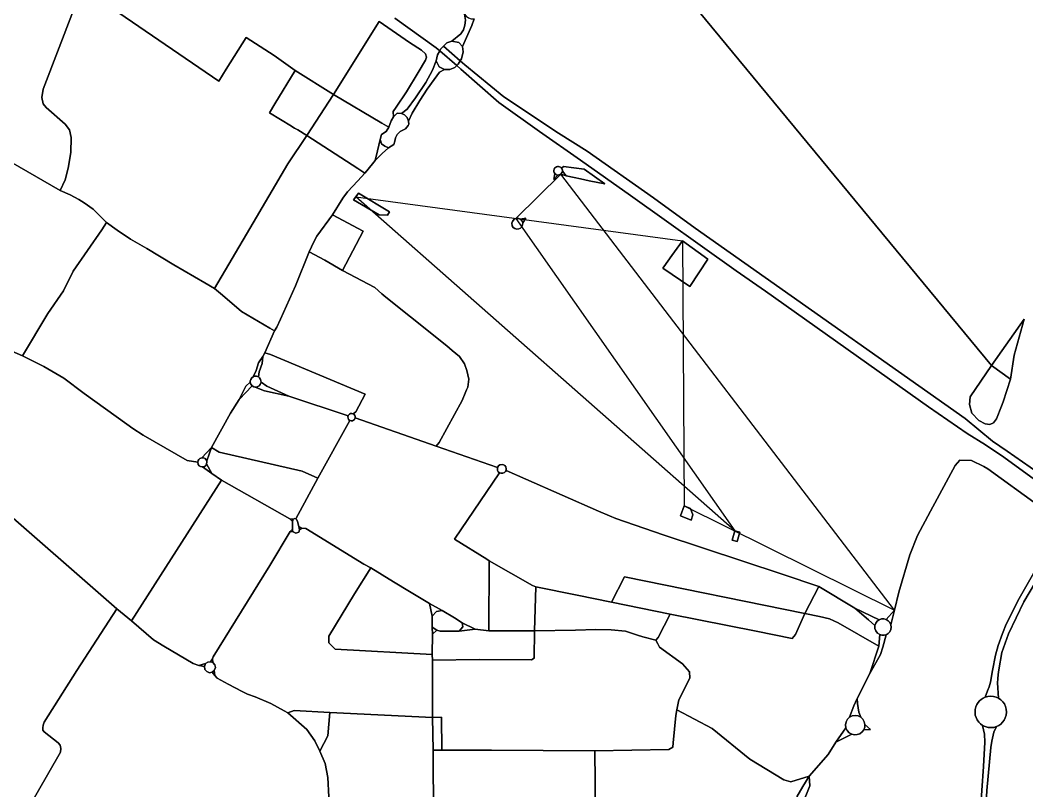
# Model space of a CAD drawing. Header units: millimetres. Extents: x -5124 to 18012, y -6362 to 5362.
# Drawn here: x 285 to 1804, y -2417 to -1255 of the extents above; entities that cross this region are included whole.
import ezdxf

# ---------------------------------------------------------------- set-up
doc = ezdxf.new("R2010")
doc.units = ezdxf.units.MM
doc.layers.add('brokenLine', color=1, linetype='Continuous')

msp = doc.modelspace()

# ---------------------------------------------------------------- linework, layer by layer
at = {"layer": 'brokenLine', "color": 1}
for points in [[(1103.2, -992.5), (1750.4, -1775.4), (1718, -1822.9), (1717.3, -1834.6), (1720.8, -1847.6), (1731.3, -1858.8), (1740.7, -1863.4), (1747.7, -1864.5), (1753.4, -1862.3), (1758, -1856.1), (1765.5, -1837), (1767.7, -1830.4), (1779.2, -1796), (1784.7, -1759.9), (1791.8, -1733), (1799.4, -1705.9), (1750.4, -1775.4), (1103.2, -992.5)], [(346.2, -1187.9), (347.8, -1190.2), (366, -1219.5), (366.7, -1227.7), (367.4, -1232.2), (365.7, -1239.6), (319.8, -1358.9), (317.7, -1371.3), (319.8, -1380.9), (324.6, -1386.4), (353.3, -1411.8), (359.5, -1420), (362.2, -1431.7), (361.5, -1454.4), (357.7, -1478.2), (352.9, -1495.8), (345.7, -1511.9), (208.4, -1432.6)], [(850.4, -1251.6), (912.7, -1296.5), (918.1, -1301.1), (914.7, -1306.9), (912.7, -1316.2), (907.4, -1330.1), (896.9, -1348.7), (881.7, -1372.1), (868.9, -1388.8), (860.3, -1395.7), (854, -1395.2), (848.2, -1400.5), (847.9, -1392.6), (852.2, -1386.2), (867.8, -1362.9), (885.4, -1333.5), (896.6, -1315.3), (898, -1310.5), (896.6, -1305.7), (890.5, -1300.2), (872.3, -1288.6), (826.5, -1256.8), (757.8, -1366.8), (700.1, -1330.5), (668.6, -1308.2), (626.2, -1281), (596.2, -1328.9), (584.9, -1346.9), (373.8, -1201.9)], [(373.8, -1201.9), (584.9, -1346.9), (596.2, -1328.9), (626.2, -1281), (668.6, -1308.2), (700.1, -1330.5), (669.5, -1380.9), (661.3, -1394.3), (661.3, -1394.3)], [(661.3, -1394.3), (694.6, -1414.7), (696.7, -1416), (699.1, -1417.5), (704, -1420.4), (717.6, -1428.8), (689, -1471.3), (631.8, -1569.1), (578.4, -1659.4), (563.8, -1651), (517, -1623.7), (476.3, -1599.3), (451.8, -1585), (431.5, -1571.7), (415.5, -1559.7), (395.3, -1539.6), (381.7, -1530.1), (373.7, -1525.1), (360.7, -1518.4), (345.7, -1511.9), (352.9, -1495.8), (357.7, -1478.2), (361.5, -1454.4), (362.2, -1431.7), (359.5, -1420), (353.3, -1411.8), (324.6, -1386.4), (319.8, -1380.9), (317.7, -1371.3), (319.8, -1358.9), (365.7, -1239.6)], [(826.5, -1256.8), (872.3, -1288.6), (890.5, -1300.2), (896.6, -1305.7), (898, -1310.5), (896.6, -1315.3), (885.4, -1333.5), (867.8, -1362.9), (852.2, -1386.2), (847.9, -1392.6), (848.2, -1400.5), (845, -1406.7), (841.2, -1416.1), (830.8, -1410), (757.8, -1366.8), (826.5, -1256.8), (826.5, -1256.8)], [(918.1, -1301.1), (912.7, -1296.5), (850.4, -1251.6)], [(955.4, -1245.7), (956.8, -1254.9), (956, -1262.1), (953.9, -1269.3), (949.9, -1275.4), (936.4, -1286.7), (928.7, -1289), (924, -1293.8), (919.8, -1298.1), (918.1, -1301.1), (918.1, -1301.1)], [(955.4, -1245.7), (958, -1249), (961.5, -1251.4), (965.6, -1252.6), (969.8, -1252.6), (966.7, -1262.6), (952.2, -1294.6), (946.9, -1288.6), (936.4, -1286.7), (949.9, -1275.4), (953.9, -1269.3), (956, -1262.1), (956.8, -1254.9), (955.4, -1245.7), (955.4, -1245.7)], [(1855, -1960.9), (1773.8, -1904.8), (1751.9, -1889.7), (1710.8, -1855.5), (1378.1, -1621.1), (1303.5, -1568.4), (1240.5, -1522.8), (1140.3, -1452.4), (1097.3, -1425), (1014.9, -1370.6), (955.8, -1322), (948.9, -1315.9), (950.7, -1313), (953.5, -1302.6), (952.2, -1294.6), (966.7, -1262.6), (969.8, -1252.6)], [(936.4, -1286.7), (946.9, -1288.6), (952.2, -1294.6), (953.5, -1302.6), (950.7, -1313), (948.9, -1315.9), (924, -1293.8), (928.7, -1289), (936.4, -1286.7), (936.4, -1286.7)], [(943.7, -1323.1), (940.7, -1326.2), (933.3, -1329.1), (925.1, -1329.2), (917.4, -1325), (912.7, -1316.2), (914.7, -1306.9), (918.1, -1301.1), (943.7, -1323.1), (943.7, -1323.1)], [(924, -1293.8), (948.9, -1315.9), (945.7, -1321.1), (943.7, -1323.1), (918.1, -1301.1), (919.8, -1298.1), (924, -1293.8), (924, -1293.8)], [(860.3, -1395.7), (868.9, -1388.8), (881.7, -1372.1), (896.9, -1348.7), (907.4, -1330.1), (912.7, -1316.2), (917.4, -1325), (925.1, -1329.2), (917.6, -1333.2), (909.6, -1344.1), (899.3, -1359.1), (887.9, -1376.1), (876.6, -1394.9), (871, -1407), (869.2, -1401.7), (864.8, -1397.8), (860.3, -1395.7), (860.3, -1395.7)], [(943.7, -1323.1), (945.7, -1321.1), (948.9, -1315.9), (955.8, -1322), (1014.9, -1370.6), (1097.3, -1425), (1140.3, -1452.4), (1240.5, -1522.8), (1303.5, -1568.4), (1378.1, -1621.1), (1710.8, -1855.5), (1751.9, -1889.7), (1773.8, -1904.8), (1855, -1960.9)], [(717.6, -1428.8), (704, -1420.4), (699.1, -1417.5), (696.7, -1416), (694.6, -1414.7), (661.3, -1394.3), (669.5, -1380.9), (700.1, -1330.5), (757.8, -1366.8), (717.6, -1428.8), (717.6, -1428.8)], [(1603.9, -2144.5), (1591.3, -2158.6), (1587.9, -2157.8), (1584.4, -2157.9), (1581.1, -2159), (1544, -2141.6), (1489.9, -2108.9), (1434.7, -2090.1), (1375.3, -2070.6), (1255, -2031.1), (1183.5, -2006.3), (1174.1, -2002.1), (1157.8, -1995.1), (1047.7, -1947), (1018.1, -1933.9), (1018.5, -1931.6), (1017.6, -1928.3), (1016.1, -1926.5), (1014.4, -1925.4), (1012.1, -1924.9), (1008.8, -1925.5), (1006.9, -1926.9), (1005.4, -1929.3), (912.6, -1897.1), (917.4, -1891.6), (951.9, -1828.4), (956.5, -1817.2), (958.7, -1812.2), (960.3, -1808.2), (962, -1796), (959, -1783.4), (955.6, -1773.1), (948, -1762.1), (937, -1753.2), (933, -1749.7), (928.6, -1745.9), (874, -1702.2), (836.6, -1672.6), (831, -1667.6), (820.3, -1658), (771.3, -1632.1), (802.7, -1573), (756.3, -1548.6), (771.9, -1523.1), (778.9, -1513.9), (794.4, -1496.9), (805, -1485.4), (808, -1482), (820.9, -1466.3), (831.5, -1456.1), (841, -1447.3), (848.8, -1442.1), (850.2, -1437.1), (851.2, -1432.3), (853.8, -1427.4), (858.3, -1422.6), (866.7, -1418.7), (870.5, -1413.9), (871.4, -1411.5), (871, -1407), (876.6, -1394.9), (887.9, -1376.1), (899.3, -1359.1), (909.6, -1344.1), (917.6, -1333.2), (925.1, -1329.2), (933.3, -1329.1), (940.7, -1326.2), (943.7, -1323.1), (950, -1328.5), (1007.4, -1379), (1068.6, -1422.8), (1130.5, -1465.9), (1205.6, -1519), (1365.4, -1632.8), (1409.4, -1663.6), (1655.4, -1837.9), (1713.7, -1878.4), (1741.2, -1895.4), (1768.8, -1913.9), (1815.4, -1947.6)], [(1815.4, -1947.6), (1768.8, -1913.9), (1741.2, -1895.4), (1713.7, -1878.4), (1655.4, -1837.9), (1409.4, -1663.6), (1365.4, -1632.8), (1205.6, -1519), (1130.5, -1465.9), (1068.6, -1422.8), (1007.4, -1379), (950, -1328.5), (943.7, -1323.1), (943.7, -1323.1)], [(805, -1485.4), (794.5, -1478.6), (717.6, -1428.8), (757.8, -1366.8), (830.8, -1410), (841.2, -1416.1), (837.3, -1422.7), (830.4, -1427.1), (828, -1435), (824.1, -1452.1), (820.9, -1466.3), (808, -1482), (805, -1485.4), (805, -1485.4)], [(841.2, -1416.1), (845, -1406.7), (848.2, -1400.5), (854, -1395.2), (860.3, -1395.7), (864.8, -1397.8), (869.2, -1401.7), (871, -1407), (871.4, -1411.5), (870.5, -1413.9), (866.7, -1418.7), (858.3, -1422.6), (853.8, -1427.4), (851.2, -1432.3), (850.2, -1437.1), (848.8, -1442.1), (841, -1447.3), (835.2, -1445), (830.4, -1441.1), (828, -1435), (830.4, -1427.1), (837.3, -1422.7), (841.2, -1416.1), (841.2, -1416.1)], [(415.5, -1559.7), (408.6, -1571.1), (365.1, -1633.1), (350.4, -1663.2), (327, -1697.3), (288.8, -1761.2), (272.8, -1754), (261.6, -1748.9), (207.9, -1711.7), (180.4, -1690.5), (90.4, -1633), (149.5, -1532.3), (163.4, -1509.2), (176.8, -1486.1), (208.4, -1432.6), (345.7, -1511.9), (360.7, -1518.4), (373.7, -1525.1), (381.7, -1530.1), (395.3, -1539.6), (415.5, -1559.7), (415.5, -1559.7)], [(756.3, -1548.6), (732.5, -1580.8), (728.1, -1588.9), (721, -1604.3), (700.7, -1655.5), (677.9, -1705.5), (672.4, -1717.6), (668.8, -1723.3), (661.8, -1719.2), (619.1, -1694.2), (590.5, -1669.6), (578.4, -1659.4), (631.8, -1569.1), (689, -1471.3), (717.6, -1428.8), (794.5, -1478.6), (805, -1485.4), (794.4, -1496.9), (778.9, -1513.9), (771.9, -1523.1), (756.3, -1548.6), (756.3, -1548.6)], [(841, -1447.3), (831.5, -1456.1), (820.9, -1466.3), (824.1, -1452.1), (828, -1435), (830.4, -1441.1), (835.2, -1445), (841, -1447.3), (841, -1447.3)], [(1819.9, -1985.8), (1745, -1931.7), (1738.7, -1927.7), (1719.9, -1918.8), (1702.4, -1918.3), (1695.7, -1926.6), (1658.5, -1995.4), (1638.9, -2031.8), (1627.3, -2061.1), (1610.7, -2117.5), (1603.9, -2144.5), (1100.7, -1487), (1108.9, -1489.4), (1120.7, -1492), (1130.2, -1494.3), (1143.3, -1497.1), (1156.3, -1499.8), (1167.3, -1501.7), (1136, -1479.7), (1104.9, -1475.3), (1101.7, -1477.8), (1100.4, -1476.7), (1098.9, -1475.9), (1097.3, -1475.5), (1095.6, -1475.6), (1094, -1476.1), (1092.5, -1477), (1091.4, -1478.2), (1090.6, -1479.7), (1090.2, -1481.4), (1090.3, -1483.1), (1090.8, -1484.7), (1091.8, -1486.1), (1090.4, -1495.2), (1096, -1488.4), (1097.7, -1488.3), (1099.3, -1487.8), (1100.7, -1487), (1032.9, -1553.9), (1030.4, -1555.1), (1027.7, -1558.4), (1027, -1561.1), (1027.5, -1564.9), (1029, -1567.3), (1031.6, -1569.2), (1034.4, -1570), (1037.3, -1569.7), (1039.9, -1568.5), (1042, -1566.4), (1043.1, -1563.7), (1043.2, -1560.5), (1047.8, -1553.2), (1039.8, -1555), (1037.2, -1553.8), (1032.9, -1553.9), (1363.1, -2024.8), (1359.3, -2038.8), (1366.8, -2041.2), (1370.7, -2027.1), (1363.1, -2024.8), (791.3, -1521.1), (787.8, -1525.9), (826.7, -1548.2), (839.2, -1548.7), (842.1, -1543.9), (795.6, -1515.6), (791.3, -1521.1), (1284.3, -1587.6), (1268.1, -1609.6), (1256.3, -1626.9), (1254.8, -1629), (1295.2, -1656.6), (1322.4, -1615.4), (1284.3, -1587.6), (1286.7, -1987.5), (1281.2, -2002.5), (1297.2, -2008.8), (1299.8, -2000.8), (1296.3, -1991.5), (1286.7, -1987.5), (1603.9, -2144.5)], [(1096, -1488.4), (1094.4, -1488), (1093, -1487.2), (1091.8, -1486.1), (1090.8, -1484.7), (1090.3, -1483.1), (1090.2, -1481.4), (1090.6, -1479.7), (1091.4, -1478.2), (1092.5, -1477), (1094, -1476.1), (1095.6, -1475.6), (1097.3, -1475.5), (1098.9, -1475.9), (1100.4, -1476.7), (1101.7, -1477.8), (1102.6, -1479.3), (1103.1, -1480.9), (1103.1, -1482.6), (1102.7, -1484.2), (1101.9, -1485.7), (1100.7, -1487), (1099.3, -1487.8), (1097.7, -1488.3), (1096, -1488.4), (1096, -1488.4)], [(1090.4, -1495.2), (1091.8, -1486.1), (1093, -1487.2), (1094.4, -1488), (1096, -1488.4), (1090.4, -1495.2), (1090.4, -1495.2)], [(1103.1, -1482.6), (1108.9, -1489.4), (1100.7, -1487), (1101.9, -1485.7), (1102.7, -1484.2), (1103.1, -1482.6), (1103.1, -1482.6)], [(1103.1, -1482.6), (1103.1, -1480.9), (1102.6, -1479.3), (1101.7, -1477.8), (1104.9, -1475.3), (1136, -1479.7), (1167.3, -1501.7), (1156.3, -1499.8), (1143.3, -1497.1), (1130.2, -1494.3), (1120.7, -1492), (1108.9, -1489.4), (1103.1, -1482.6), (1103.1, -1482.6)], [(791.3, -1521.1), (795.6, -1515.6), (842.1, -1543.9), (839.2, -1548.7), (826.7, -1548.2), (787.8, -1525.9), (791.3, -1521.1), (791.3, -1521.1)], [(771.3, -1632.1), (744.9, -1617), (721, -1604.3), (728.1, -1588.9), (732.5, -1580.8), (756.3, -1548.6), (802.7, -1573), (771.3, -1632.1), (771.3, -1632.1)], [(559.4, -1914.8), (556.2, -1915.8), (554.5, -1917.5), (553.6, -1919), (553, -1921.4), (537.2, -1919.1), (520.6, -1909.1), (470.9, -1880.5), (455.1, -1870.8), (445.9, -1864), (381.8, -1817.6), (351.3, -1794.6), (320.8, -1777.1), (288.8, -1761.2), (327, -1697.3), (350.4, -1663.2), (365.1, -1633.1), (408.6, -1571.1), (415.5, -1559.7), (431.5, -1571.7), (451.8, -1585), (476.3, -1599.3), (517, -1623.7), (563.8, -1651), (578.4, -1659.4), (590.5, -1669.6), (619.1, -1694.2), (661.8, -1719.2), (668.8, -1723.3), (654.1, -1756.3), (651.4, -1762.2), (644.5, -1771.8), (641.1, -1783.3), (636.9, -1792.5), (634.5, -1794.2), (633, -1796.5), (632.2, -1799.2), (632.3, -1800.9), (625.6, -1806.6), (615.6, -1827), (602.6, -1847.7), (573.6, -1899.2), (559.4, -1914.8), (559.4, -1914.8)], [(1032.9, -1553.9), (1037.2, -1553.8), (1039.8, -1555), (1042.3, -1557.8), (1043.2, -1560.5), (1043.1, -1563.7), (1042, -1566.4), (1039.9, -1568.5), (1037.3, -1569.7), (1034.4, -1570), (1031.6, -1569.2), (1029, -1567.3), (1027.5, -1564.9), (1027, -1561.1), (1027.7, -1558.4), (1030.4, -1555.1), (1032.9, -1553.9), (1032.9, -1553.9)], [(1039.8, -1555), (1047.8, -1553.2), (1043.2, -1560.5), (1042.3, -1557.8), (1039.8, -1555), (1039.8, -1555)], [(1284.3, -1587.6), (1322.4, -1615.4), (1295.2, -1656.6), (1254.8, -1629), (1256.3, -1626.9), (1268.1, -1609.6), (1284.3, -1587.6), (1284.3, -1587.6)], [(912.6, -1897.1), (790.4, -1854.5), (790.4, -1852.6), (790, -1851.2), (788.9, -1849.6), (787.5, -1848.6), (791.6, -1845.3), (805.8, -1818.9), (662.7, -1759.1), (654.1, -1756.3), (668.8, -1723.3), (672.4, -1717.6), (677.9, -1705.5), (700.7, -1655.5), (721, -1604.3), (744.9, -1617), (771.3, -1632.1), (820.3, -1658), (831, -1667.6), (836.6, -1672.6), (874, -1702.2), (928.6, -1745.9), (933, -1749.7), (937, -1753.2), (948, -1762.1), (955.6, -1773.1), (959, -1783.4), (962, -1796), (960.3, -1808.2), (958.7, -1812.2), (956.5, -1817.2), (951.9, -1828.4), (917.4, -1891.6), (912.6, -1897.1), (912.6, -1897.1)], [(1779.2, -1796), (1750.4, -1775.4), (1799.4, -1705.9), (1791.8, -1733), (1784.7, -1759.9), (1779.2, -1796), (1779.2, -1796)], [(272.8, -1754), (288.8, -1761.2), (320.8, -1777.1), (351.3, -1794.6), (381.8, -1817.6), (445.9, -1864), (455.1, -1870.8), (470.9, -1880.5), (520.6, -1909.1), (537.2, -1919.1), (553, -1921.4), (553.7, -1924.7), (555.3, -1926.9), (557.4, -1928.1), (560.2, -1928.6), (560.2, -1928.6)], [(648.6, -1800.8), (648, -1796.7), (646.4, -1794.3), (644.6, -1792.8), (645.7, -1785), (650.2, -1772.4), (651.4, -1762.2), (654.1, -1756.3), (662.7, -1759.1), (805.8, -1818.9), (791.6, -1845.3), (787.5, -1848.6), (785.7, -1848.1), (783.7, -1848.2), (781.9, -1849), (780.6, -1850.3), (780, -1851.3), (690.7, -1821.9), (657.5, -1806.7), (648.6, -1800.8), (648.6, -1800.8)], [(644.6, -1792.8), (641.9, -1791.8), (639.1, -1791.8), (636.9, -1792.5), (641.1, -1783.3), (644.5, -1771.8), (651.4, -1762.2), (650.2, -1772.4), (645.7, -1785), (644.6, -1792.8), (644.6, -1792.8)], [(1779.2, -1796), (1767.7, -1830.4), (1765.5, -1837), (1758, -1856.1), (1753.4, -1862.3), (1747.7, -1864.5), (1740.7, -1863.4), (1731.3, -1858.8), (1720.8, -1847.6), (1717.3, -1834.6), (1718, -1822.9), (1750.4, -1775.4), (1779.2, -1796), (1779.2, -1796)], [(690.7, -1821.9), (780, -1851.3), (779.6, -1853.2), (779.8, -1855.2), (780.7, -1856.9), (782.6, -1858.4), (734.4, -1945.6), (710.7, -1934.8), (585.4, -1906.2), (573.6, -1899.2), (602.6, -1847.7), (615.6, -1827), (635.2, -1806.3), (637.7, -1807.7), (639.6, -1808.1), (653.9, -1813.7), (690.7, -1821.9), (690.7, -1821.9)], [(615.6, -1827), (625.6, -1806.6), (632.3, -1800.9), (633.1, -1803.6), (635.2, -1806.3), (615.6, -1827), (615.6, -1827)], [(639.6, -1808.1), (637.7, -1807.7), (635.2, -1806.3), (633.1, -1803.6), (632.3, -1800.9), (632.2, -1799.2), (633, -1796.5), (634.5, -1794.2), (636.9, -1792.5), (639.1, -1791.8), (641.9, -1791.8), (644.6, -1792.8), (646.4, -1794.3), (648, -1796.7), (648.6, -1800.8), (647.4, -1804.3), (645.5, -1806.4), (642.5, -1807.9), (639.6, -1808.1), (639.6, -1808.1)], [(639.6, -1808.1), (642.5, -1807.9), (645.5, -1806.4), (647.4, -1804.3), (648.6, -1800.8), (657.5, -1806.7), (690.7, -1821.9), (653.9, -1813.7), (639.6, -1808.1), (639.6, -1808.1)], [(787.5, -1848.6), (788.9, -1849.6), (790, -1851.2), (790.4, -1852.6), (790.4, -1854.5), (789.3, -1857), (787.8, -1858.2), (786.3, -1858.9), (784.4, -1859), (782.6, -1858.4), (780.7, -1856.9), (779.8, -1855.2), (779.6, -1853.2), (780, -1851.3), (780.6, -1850.3), (781.9, -1849), (783.7, -1848.2), (785.7, -1848.1), (787.5, -1848.6), (787.5, -1848.6)], [(912.6, -1897.1), (1005.4, -1929.3), (1005, -1931.6), (1005.3, -1933.8), (1006.4, -1935.9), (1008.1, -1937.3), (940.6, -2037.3), (989.1, -2067.9), (992.8, -2070.4), (992.1, -2175.8), (971.3, -2173.3), (951.9, -2163.9), (940.4, -2156.3), (921.9, -2144.9), (902.5, -2134.8), (872.5, -2116.7), (848.2, -2101.9), (814.2, -2081), (803.5, -2075.1), (715.9, -2021.2), (710.1, -2021.1), (705.7, -2018.6), (703.4, -2011.1), (702.6, -2008.4), (701.2, -2007), (734.4, -1945.6), (782.6, -1858.4), (784.4, -1859), (786.3, -1858.9), (787.8, -1858.2), (789.3, -1857), (790.4, -1854.5), (912.6, -1897.1), (912.6, -1897.1)], [(559.4, -1914.8), (573.6, -1899.2), (566.6, -1919.6), (565.5, -1917.5), (564.1, -1916.1), (561.8, -1915), (559.4, -1914.8), (559.4, -1914.8)], [(574.5, -1938.4), (566.5, -1924), (566.9, -1921.6), (566.6, -1919.6), (573.6, -1899.2), (585.4, -1906.2), (710.7, -1934.8), (734.4, -1945.6), (701.2, -2007), (699.3, -2006.4), (697.1, -2007.6), (692, -2006.8), (589, -1948.4), (574.5, -1938.4), (574.5, -1938.4)], [(178.4, -1926.7), (182.4, -1929.4), (246, -1981.4), (431.2, -2142.8), (370.5, -2235.8), (321.6, -2313.4), (319.7, -2318), (319.3, -2321.9), (319.6, -2325.4), (321.4, -2328.2), (342.7, -2344.9), (345.4, -2348), (346.5, -2353.3), (346, -2358.8), (257.9, -2512)], [(565.5, -1917.5), (566.6, -1919.6), (566.9, -1921.6), (566.5, -1924), (565.3, -1926.2), (562.6, -1928.2), (560.2, -1928.6), (557.4, -1928.1), (555.3, -1926.9), (553.7, -1924.7), (553, -1921.4), (553.6, -1919), (554.5, -1917.5), (556.2, -1915.8), (559.4, -1914.8), (561.8, -1915), (564.1, -1916.1), (565.5, -1917.5), (565.5, -1917.5)], [(574.5, -1938.4), (560.2, -1928.6), (562.6, -1928.2), (565.3, -1926.2), (566.5, -1924), (574.5, -1938.4), (574.5, -1938.4)], [(1018.1, -1933.9), (1017.3, -1935.5), (1015.6, -1937.2), (1013.5, -1938.2), (1010.3, -1938.2), (1008.1, -1937.3), (1006.4, -1935.9), (1005.3, -1933.8), (1005, -1931.6), (1005.4, -1929.3), (1006.9, -1926.9), (1008.8, -1925.5), (1012.1, -1924.9), (1014.4, -1925.4), (1016.1, -1926.5), (1017.6, -1928.3), (1018.5, -1931.6), (1018.1, -1933.9), (1018.1, -1933.9)], [(1553.1, -2305.9), (1550, -2298.3), (1548, -2285.6), (1547.6, -2277.8), (1567, -2240.1), (1582.9, -2211.4), (1586.2, -2200.4), (1591.5, -2181.6), (1594.5, -2179.7), (1596.9, -2177.1), (1598.5, -2173.9), (1599.1, -2170.4), (1598.7, -2166.9), (1603.9, -2144.5), (1610.7, -2117.5), (1627.3, -2061.1), (1638.9, -2031.8), (1658.5, -1995.4), (1695.7, -1926.6), (1702.4, -1918.3), (1719.9, -1918.8), (1738.7, -1927.7), (1745, -1931.7), (1819.9, -1985.8)], [(560.2, -1928.6), (574.5, -1938.4), (589, -1948.4), (453.4, -2160.7), (431.2, -2142.8), (246, -1981.4)], [(940.6, -2037.3), (1008.1, -1937.3), (1010.3, -1938.2), (1013.5, -1938.2), (1015.6, -1937.2), (1017.3, -1935.5), (1018.1, -1933.9), (1047.7, -1947), (1157.8, -1995.1), (1174.1, -2002.1), (1183.5, -2006.3), (1255, -2031.1), (1375.3, -2070.6), (1434.7, -2090.1), (1489.9, -2108.9), (1469, -2149.6), (1196.7, -2094.1), (1177.1, -2132.3), (1125.4, -2122), (1063.2, -2109.6), (1058.1, -2107.4), (992.8, -2070.4), (989.1, -2067.9), (940.6, -2037.3), (940.6, -2037.3)], [(572.5, -2222.4), (568.3, -2222.9), (565, -2225.3), (554.8, -2228.2), (546, -2225.3), (501.9, -2199), (486.3, -2189.5), (453.4, -2160.7), (589, -1948.4), (692, -2006.8), (696.1, -2010.9), (696.1, -2015.3), (695.9, -2019.8), (695.8, -2022.7), (692.6, -2026.1), (661.8, -2077.3), (576.5, -2214.9), (575.4, -2218.1), (572.5, -2222.4), (572.5, -2222.4)], [(1286.7, -1987.5), (1296.3, -1991.5), (1299.8, -2000.8), (1297.2, -2008.8), (1281.2, -2002.5), (1286.7, -1987.5), (1286.7, -1987.5)], [(697.1, -2007.6), (696.1, -2010.9), (692, -2006.8), (697.1, -2007.6), (697.1, -2007.6)], [(695.8, -2022.7), (695.9, -2019.8), (696.1, -2015.3), (696.1, -2010.9), (697.1, -2007.6), (699.3, -2006.4), (701.2, -2007), (702.6, -2008.4), (703.4, -2011.1), (705.7, -2018.6), (706.7, -2023.4), (705.7, -2027), (701.1, -2028.3), (696.9, -2026.7), (696.1, -2024.7), (695.8, -2022.7), (695.8, -2022.7)], [(710.1, -2021.1), (706.7, -2023.4), (705.7, -2018.6), (710.1, -2021.1), (710.1, -2021.1)], [(907.2, -2220.2), (907.4, -2306.6), (752.3, -2298.9), (698.3, -2296), (689, -2299.4), (683.3, -2296.3), (663.4, -2285.4), (639.6, -2275.1), (628.2, -2271.4), (620, -2267.4), (599.1, -2256.2), (582.3, -2247.1), (579.1, -2242.9), (578.1, -2235.5), (579.7, -2231.3), (578.8, -2226.9), (575.8, -2223.6), (575.4, -2218.1), (576.5, -2214.9), (661.8, -2077.3), (692.6, -2026.1), (696.9, -2026.7), (701.1, -2028.3), (705.7, -2027), (706.7, -2023.4), (710.1, -2021.1), (715.9, -2021.2), (803.5, -2075.1), (814.2, -2081), (789.4, -2120.2), (751, -2183.8), (750.6, -2193.8), (760.6, -2203.4), (906.9, -2211.7), (907.2, -2220.2), (907.2, -2220.2)], [(692.6, -2026.1), (695.8, -2022.7), (696.1, -2024.7), (696.9, -2026.7), (692.6, -2026.1), (692.6, -2026.1)], [(1363.1, -2024.8), (1370.7, -2027.1), (1366.8, -2041.2), (1359.3, -2038.8), (1363.1, -2024.8), (1363.1, -2024.8)], [(1843.7, -2056.4), (1799, -2132.1), (1775.7, -2180.2), (1765.9, -2208.7), (1761.2, -2234.5), (1760.3, -2241.5), (1759.7, -2248.1), (1759.6, -2254.4), (1761, -2277.4), (1757.2, -2275.6), (1753.1, -2274.6), (1748.9, -2274.3), (1744.7, -2274.7), (1740.6, -2275.9), (1740.6, -2275.9)], [(1761, -2277.4), (1759.6, -2254.4), (1759.7, -2248.1), (1760.3, -2241.5), (1761.2, -2234.5), (1765.9, -2208.7), (1775.7, -2180.2), (1799, -2132.1), (1843.7, -2056.4)], [(992.8, -2070.4), (1058.1, -2107.4), (1063.2, -2109.6), (1060.9, -2175.8), (1035.1, -2175.6), (992.1, -2175.8), (992.8, -2070.4), (992.8, -2070.4)], [(906.8, -2153.7), (906.7, -2170.2), (907, -2180.6), (906.9, -2211.7), (760.6, -2203.4), (750.6, -2193.8), (751, -2183.8), (789.4, -2120.2), (814.2, -2081), (848.2, -2101.9), (872.5, -2116.7), (902.5, -2134.8), (906.8, -2153.7), (906.8, -2153.7)], [(1469, -2149.6), (1454.5, -2181.4), (1449.9, -2187.4), (1395.4, -2176.5), (1265.7, -2150.7), (1177.1, -2132.3), (1196.7, -2094.1), (1469, -2149.6), (1469, -2149.6)], [(1816.3, -2084.6), (1791.8, -2127.2), (1772.6, -2165.7), (1766.7, -2179.8), (1760.5, -2197.8), (1756.5, -2212.3), (1751.7, -2235.6), (1748.8, -2253.2), (1746.7, -2260.3), (1744.5, -2266.3), (1740.6, -2275.9), (1737.6, -2277.3), (1734.8, -2279.2), (1732.2, -2281.4), (1730, -2284), (1728.3, -2286.8), (1726.6, -2290.6), (1725.7, -2294.6), (1725.5, -2298.7), (1725.9, -2302.8), (1727, -2306.5), (1728.7, -2310.1), (1731, -2313.3), (1733.7, -2316.1), (1736.9, -2318.4), (1739.6, -2331.6), (1740.1, -2343.5), (1738.2, -2380.3), (1735.5, -2416.7), (1733, -2454.4)], [(1740.6, -2275.9), (1744.5, -2266.3), (1746.7, -2260.3), (1748.8, -2253.2), (1751.7, -2235.6), (1756.5, -2212.3), (1760.5, -2197.8), (1766.7, -2179.8), (1772.6, -2165.7), (1791.8, -2127.2), (1816.3, -2084.6)], [(1060.9, -2175.8), (1063.2, -2109.6), (1125.4, -2122), (1177.1, -2132.3), (1265.7, -2150.7), (1247.3, -2186), (1244, -2189.7), (1224.3, -2184.8), (1216.3, -2182.1), (1198.2, -2176.4), (1176.6, -2174.4), (1153.6, -2174), (1122.9, -2175), (1060.9, -2175.8), (1060.9, -2175.8)], [(1489.9, -2108.9), (1544, -2141.6), (1564.7, -2159.1), (1574.5, -2167.9), (1574.5, -2172.1), (1575.8, -2176), (1578.4, -2179.3), (1581.9, -2181.5), (1580.2, -2199), (1519.1, -2163.5), (1505.9, -2157.6), (1491, -2154.1), (1469, -2149.6), (1489.9, -2108.9), (1489.9, -2108.9)], [(906.8, -2153.7), (902.5, -2134.8), (921.9, -2144.9), (913.1, -2146.8), (906.8, -2153.7), (906.8, -2153.7)], [(257.9, -2512), (346, -2358.8), (346.5, -2353.3), (345.4, -2348), (342.7, -2344.9), (321.4, -2328.2), (319.6, -2325.4), (319.3, -2321.9), (319.7, -2318), (321.6, -2313.4), (370.5, -2235.8), (431.2, -2142.8), (453.4, -2160.7), (486.3, -2189.5), (501.9, -2199), (546, -2225.3), (554.8, -2228.2), (563.2, -2229.5), (563.8, -2233.9), (566.6, -2237.3), (570.8, -2238.9), (575.1, -2238), (579.1, -2242.9), (582.3, -2247.1), (599.1, -2256.2), (620, -2267.4), (628.2, -2271.4), (639.6, -2275.1), (663.4, -2285.4), (683.3, -2296.3), (689, -2299.4), (717.8, -2324.5), (729.5, -2341.6), (737.4, -2357.1), (745.2, -2376), (749.1, -2396.9), (750.9, -2426.2)], [(951.9, -2163.9), (952.7, -2169.9), (947.3, -2176.2), (940.4, -2176.2), (918.5, -2176.3), (913.5, -2174.8), (906.7, -2170.2), (906.8, -2153.7), (913.1, -2146.8), (921.9, -2144.9), (940.4, -2156.3), (951.9, -2163.9), (951.9, -2163.9)], [(1244, -2189.7), (1247.3, -2186), (1265.7, -2150.7), (1395.4, -2176.5), (1449.9, -2187.4), (1454.5, -2181.4), (1469, -2149.6), (1491, -2154.1), (1505.9, -2157.6), (1519.1, -2163.5), (1580.2, -2199), (1567, -2240.1), (1547.6, -2277.8), (1542.7, -2288.8), (1536.3, -2306), (1533.1, -2309.2), (1531, -2313.2), (1530.2, -2317.6), (1530.7, -2322.1), (1515.7, -2343.7), (1503.9, -2362.4), (1475.3, -2395.1), (1447.5, -2403.3), (1436.9, -2400.7), (1386, -2369.2), (1328.8, -2322.9), (1275.9, -2294.9), (1278.5, -2280), (1295.3, -2247.3), (1294.8, -2237.8), (1284.4, -2225.4), (1249.7, -2200.4), (1247.2, -2195.3), (1244, -2189.7), (1244, -2189.7)], [(1574.5, -2167.9), (1564.7, -2159.1), (1544, -2141.6), (1581.1, -2159), (1578, -2161.2), (1575.7, -2164.3), (1574.5, -2167.9), (1574.5, -2167.9)], [(1598.7, -2166.9), (1597.1, -2163.4), (1594.6, -2160.5), (1591.3, -2158.6), (1603.9, -2144.5), (1598.7, -2166.9), (1598.7, -2166.9)], [(913.5, -2174.8), (907, -2180.6), (906.7, -2170.2), (913.5, -2174.8), (913.5, -2174.8)], [(947.3, -2176.2), (952.7, -2169.9), (951.9, -2163.9), (971.3, -2173.3), (947.3, -2176.2), (947.3, -2176.2)], [(1598.7, -2166.9), (1599.1, -2170.4), (1598.5, -2173.9), (1596.9, -2177.1), (1594.5, -2179.7), (1591.5, -2181.6), (1588.3, -2182.4), (1585.1, -2182.4), (1581.9, -2181.5), (1578.4, -2179.3), (1575.8, -2176), (1574.5, -2172.1), (1574.5, -2167.9), (1575.7, -2164.3), (1578, -2161.2), (1581.1, -2159), (1584.4, -2157.9), (1587.9, -2157.8), (1591.3, -2158.6), (1594.6, -2160.5), (1597.1, -2163.4), (1598.7, -2166.9), (1598.7, -2166.9)], [(971.3, -2173.3), (992.1, -2175.8), (1035.1, -2175.6), (1060.9, -2175.8), (1060.6, -2217), (1056.3, -2219.5), (978.3, -2219), (907.2, -2220.2), (906.9, -2211.7), (907, -2180.6), (913.5, -2174.8), (918.5, -2176.3), (940.4, -2176.2), (947.3, -2176.2), (971.3, -2173.3), (971.3, -2173.3)], [(907.2, -2220.2), (978.3, -2219), (1056.3, -2219.5), (1060.6, -2217), (1060.9, -2175.8), (1122.9, -2175), (1153.6, -2174), (1176.6, -2174.4), (1198.2, -2176.4), (1216.3, -2182.1), (1224.3, -2184.8), (1244, -2189.7), (1247.2, -2195.3), (1249.7, -2200.4), (1284.4, -2225.4), (1294.8, -2237.8), (1295.3, -2247.3), (1278.5, -2280), (1275.9, -2294.9), (1274, -2303.3), (1270, -2344.6), (1269.7, -2351.4), (1263.4, -2354.9), (1152, -2356.7), (996.2, -2355.9), (921.2, -2355.8), (920.5, -2306.2), (907.4, -2306.6), (907.2, -2220.2), (907.2, -2220.2)], [(1580.2, -2199), (1581.9, -2181.5), (1585.1, -2182.4), (1588.3, -2182.4), (1591.5, -2181.6), (1586.2, -2200.4), (1582.9, -2211.4), (1567, -2240.1), (1580.2, -2199), (1580.2, -2199)], [(554.8, -2228.2), (565, -2225.3), (563.2, -2229.5), (554.8, -2228.2), (554.8, -2228.2)], [(578.1, -2235.5), (575.1, -2238), (570.8, -2238.9), (566.6, -2237.3), (563.8, -2233.9), (563.2, -2229.5), (565, -2225.3), (568.3, -2222.9), (572.5, -2222.4), (575.8, -2223.6), (578.8, -2226.9), (579.7, -2231.3), (578.1, -2235.5), (578.1, -2235.5)], [(572.5, -2222.4), (575.4, -2218.1), (575.8, -2223.6), (572.5, -2222.4), (572.5, -2222.4)], [(579.1, -2242.9), (575.1, -2238), (578.1, -2235.5), (579.1, -2242.9), (579.1, -2242.9)], [(1731, -2313.3), (1728.7, -2310.1), (1727, -2306.5), (1725.9, -2302.8), (1725.5, -2298.7), (1725.7, -2294.6), (1726.6, -2290.6), (1728.3, -2286.8), (1730, -2284), (1732.2, -2281.4), (1734.8, -2279.2), (1737.6, -2277.3), (1740.6, -2275.9), (1744.7, -2274.7), (1748.9, -2274.3), (1753.1, -2274.6), (1757.2, -2275.6), (1761, -2277.4), (1764.4, -2279.8), (1767.3, -2282.7), (1769.7, -2286.1), (1771.5, -2289.9), (1772.6, -2293.9), (1772.9, -2298.4), (1772.5, -2302.9), (1771.1, -2307.2), (1769.4, -2310.6), (1767.1, -2313.7), (1764.4, -2316.3), (1761.3, -2318.5), (1757.9, -2320.2), (1753.7, -2321.4), (1749.4, -2321.8), (1745.1, -2321.4), (1740.9, -2320.3), (1736.9, -2318.4), (1733.7, -2316.1), (1731, -2313.3), (1731, -2313.3)], [(1741.5, -2456.2), (1743.2, -2416.8), (1749.1, -2351.6), (1750.7, -2342.4), (1754, -2328.8), (1757.9, -2320.2), (1761.3, -2318.5), (1764.4, -2316.3), (1767.1, -2313.7), (1769.4, -2310.6), (1771.1, -2307.2), (1772.5, -2302.9), (1772.9, -2298.4), (1772.6, -2293.9), (1771.5, -2289.9), (1769.7, -2286.1), (1767.3, -2282.7), (1764.4, -2279.8), (1761, -2277.4), (1761, -2277.4)], [(1553.1, -2305.9), (1549.2, -2304), (1545.7, -2303.3), (1540.3, -2304), (1536.3, -2306), (1542.7, -2288.8), (1547.6, -2277.8), (1548, -2285.6), (1550, -2298.3), (1553.1, -2305.9), (1553.1, -2305.9)], [(752.3, -2298.9), (749.1, -2334.2), (737.4, -2357.1), (729.5, -2341.6), (717.8, -2324.5), (689, -2299.4), (698.3, -2296), (752.3, -2298.9), (752.3, -2298.9)], [(750.9, -2426.2), (749.1, -2396.9), (745.2, -2376), (737.4, -2357.1), (749.1, -2334.2), (752.3, -2298.9), (907.4, -2306.6), (908.2, -2355.7), (908.5, -2458.7)], [(908.2, -2355.7), (907.4, -2306.6), (920.5, -2306.2), (921.2, -2355.8), (908.2, -2355.7), (908.2, -2355.7)], [(1153.1, -2449.8), (1152, -2356.7), (1263.4, -2354.9), (1269.7, -2351.4), (1270, -2344.6), (1274, -2303.3), (1275.9, -2294.9), (1275.9, -2294.9)], [(1275.9, -2294.9), (1328.8, -2322.9), (1386, -2369.2), (1436.9, -2400.7), (1447.5, -2403.3), (1475.3, -2395.1), (1465.9, -2410.4), (1456.5, -2425.9)], [(1464.5, -2438.1), (1476.2, -2409.7), (1475.3, -2395.1), (1503.9, -2362.4), (1515.7, -2343.7), (1539.4, -2331.6), (1543.5, -2332.6), (1547.8, -2332.3), (1551.7, -2330.9), (1555.1, -2328.3), (1557.7, -2324.9), (1567.9, -2324.6), (1559.4, -2317.2), (1558.5, -2312.8), (1556.3, -2309), (1553.1, -2305.9), (1553.1, -2305.9)], [(1559.4, -2317.2), (1559.1, -2321.2), (1557.7, -2324.9), (1555.1, -2328.3), (1551.7, -2330.9), (1547.8, -2332.3), (1543.5, -2332.6), (1539.4, -2331.6), (1535.7, -2329.5), (1532.6, -2326.1), (1530.7, -2322.1), (1530.2, -2317.6), (1531, -2313.2), (1533.1, -2309.2), (1536.3, -2306), (1540.3, -2304), (1545.7, -2303.3), (1549.2, -2304), (1553.1, -2305.9), (1556.3, -2309), (1558.5, -2312.8), (1559.4, -2317.2), (1559.4, -2317.2)], [(1539.4, -2331.6), (1515.7, -2343.7), (1530.7, -2322.1), (1532.6, -2326.1), (1535.7, -2329.5), (1539.4, -2331.6), (1539.4, -2331.6)], [(1559.4, -2317.2), (1567.9, -2324.6), (1557.7, -2324.9), (1559.1, -2321.2), (1559.4, -2317.2), (1559.4, -2317.2)], [(1736.9, -2318.4), (1740.9, -2320.3), (1745.1, -2321.4), (1749.4, -2321.8), (1753.7, -2321.4), (1757.9, -2320.2), (1754, -2328.8), (1750.7, -2342.4), (1749.1, -2351.6), (1743.2, -2416.8), (1741.5, -2456.2), (1740.6, -2518), (1740.4, -2535.3), (1732.1, -2535.1), (1732, -2517.8), (1733, -2454.4), (1735.5, -2416.7), (1738.2, -2380.3), (1740.1, -2343.5), (1739.6, -2331.6), (1736.9, -2318.4), (1736.9, -2318.4)], [(908.2, -2355.7), (921.2, -2355.8), (996.2, -2355.9), (1152, -2356.7), (1153.1, -2449.8), (1151.4, -2456.7), (1145.3, -2459.9), (908.5, -2458.7), (908.2, -2355.7), (908.2, -2355.7)], [(1456.5, -2425.9), (1465.9, -2410.4), (1475.3, -2395.1), (1476.2, -2409.7), (1464.5, -2438.1)]]:
    msp.add_lwpolyline(points, dxfattribs=at)

doc.saveas('drawing.dxf')
